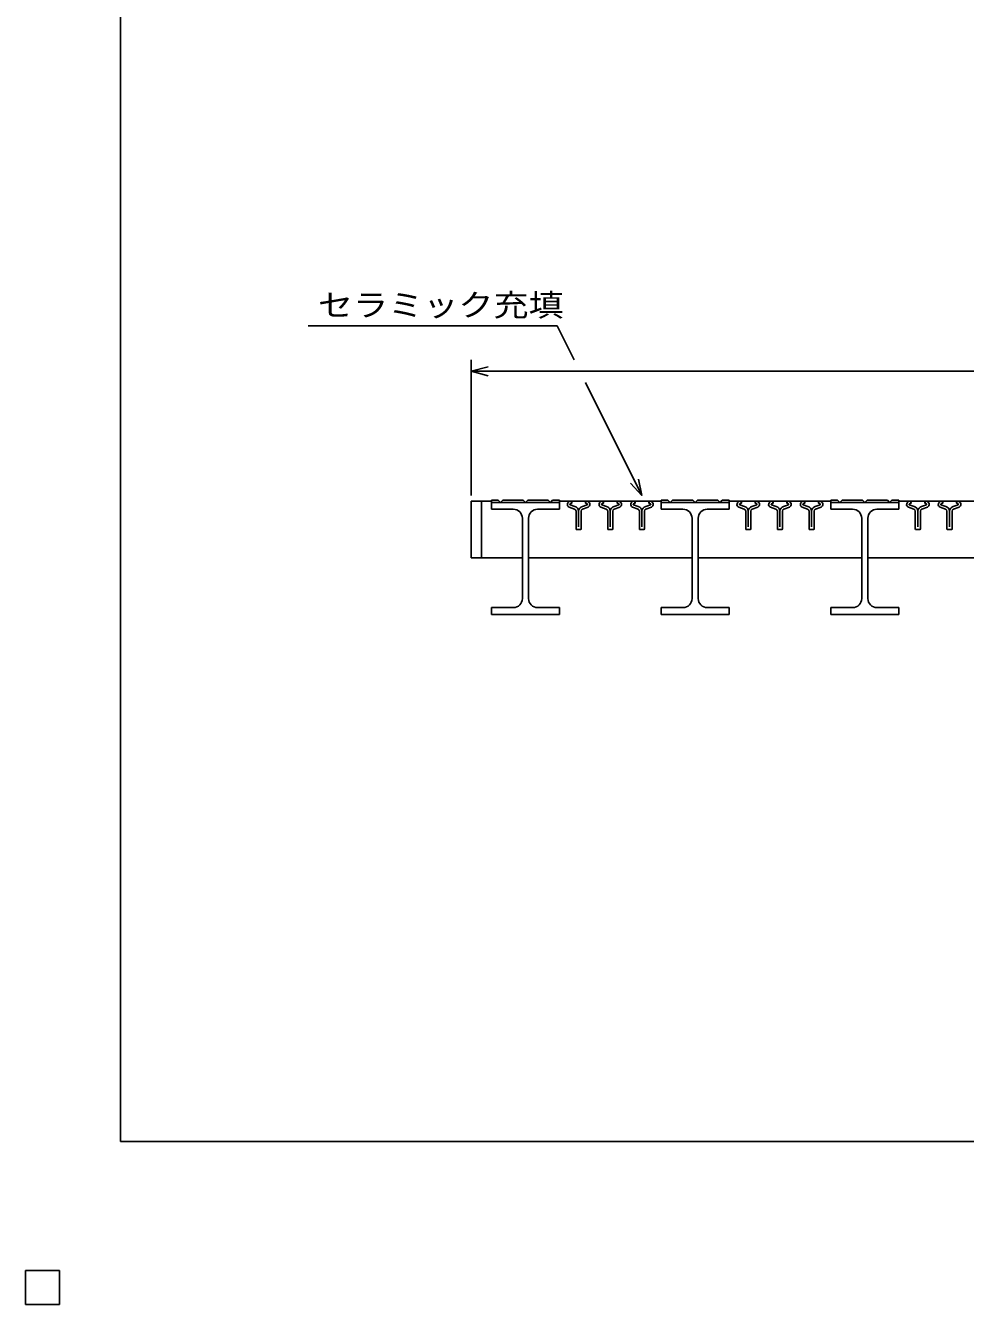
# Model space of a CAD drawing. Units: millimetres at full size, sheet at 1:10; details may follow other scales. Extents: x -1820 to 1724, y -1285 to 1059.
# Drawn here: x -1820 to -989, y -1285 to -154 of the extents above; entities that cross this region are included whole.
import ezdxf
from ezdxf.enums import TextEntityAlignment as Align

# ---------------------------------------------------------------- set-up
doc = ezdxf.new("R2010")
doc.units = ezdxf.units.MM
doc.header["$LTSCALE"] = 10
for name, color, linetype, lineweight in [('0_2', 150, 'Continuous', 25), ('16', 3, 'Continuous', 25), ('22', 4, 'Continuous', 25), ('32', 4, 'Continuous', 25)]:
    doc.layers.add(name, color=color, linetype=linetype, lineweight=lineweight)
doc.styles.add('ベクトル', font='')
doc.styles.get('ベクトル').set_extended_font_data('ベクトル')

msp = doc.modelspace()

# ---------------------------------------------------------------- linework, layer by layer
at = {"layer": '0_2'}
for p, q in [((-1736, -1141), (-1736, 1059)), ((1724, -1141), (-1736, -1141))]:
    msp.add_line(p, q, dxfattribs=at)
at = {"layer": '16'}
for p, q in [((-1426, -575), (-1426, -625)), ((-1417, -575), (-1426, -575)), ((-1417, -625), (-1417, -575)), ((-1417, -575), (-1408, -575)), ((-1408, -576), (-1408, -574)), ((-1408, -574), (-1402, -574)), ((-1408, -576), (-1408, -582)), ((-1348, -576), (-1408, -576)), ((-1402, -574), (-1400, -576)), ((-1400, -576), (-1398, -574)), ((-1398, -574), (-1380, -574)), ((-1380, -574), (-1378, -576)), ((-1378, -576), (-1376, -574)), ((-1376, -574), (-1358, -574)), ((-1358, -574), (-1356, -576)), ((-1356, -576), (-1354, -574)), ((-1354, -574), (-1348, -574)), ((-1348, -574), (-1348, -576)), ((-1348, -575), (-1258, -575)), ((-1348, -582), (-1348, -576)), ((-1337.02, -576.61), (-1337.02, -576.38)), ((-1325, -576.38), (-1325, -576.61)), ((-1309.02, -576.61), (-1309.02, -576.38)), ((-1297, -576.38), (-1297, -576.61)), ((-1281.02, -576.61), (-1281.02, -576.38)), ((-1269, -576.38), (-1269, -576.61)), ((-1258, -576), (-1258, -574)), ((-1258, -574), (-1252, -574)), ((-1258, -576), (-1258, -582)), ((-1198, -576), (-1258, -576)), ((-1252, -574), (-1250, -576)), ((-1250, -576), (-1248, -574)), ((-1248, -574), (-1230, -574)), ((-1230, -574), (-1228, -576)), ((-1228, -576), (-1226, -574)), ((-1226, -574), (-1208, -574)), ((-1208, -574), (-1206, -576)), ((-1206, -576), (-1204, -574)), ((-1204, -574), (-1198, -574)), ((-1198, -574), (-1198, -576)), ((-1198, -575), (-1108, -575)), ((-1198, -582), (-1198, -576)), ((-1187.02, -576.61), (-1187.02, -576.38)), ((-1175, -576.38), (-1175, -576.61)), ((-1159.02, -576.61), (-1159.02, -576.38)), ((-1147, -576.38), (-1147, -576.61)), ((-1131.02, -576.61), (-1131.02, -576.38)), ((-1119, -576.38), (-1119, -576.61)), ((-1108, -576), (-1108, -574)), ((-1108, -574), (-1102, -574)), ((-1108, -576), (-1108, -582)), ((-1048, -576), (-1108, -576)), ((-1102, -574), (-1100, -576)), ((-1100, -576), (-1098, -574)), ((-1098, -574), (-1080, -574)), ((-1080, -574), (-1078, -576)), ((-1078, -576), (-1076, -574)), ((-1076, -574), (-1058, -574)), ((-1058, -574), (-1056, -576)), ((-1056, -576), (-1054, -574)), ((-1054, -574), (-1048, -574)), ((-1048, -574), (-1048, -576)), ((-1048, -575), (-958, -575)), ((-1048, -582), (-1048, -576)), ((-1037.02, -576.61), (-1037.02, -576.38)), ((-1025, -576.38), (-1025, -576.61)), ((-1009.02, -576.61), (-1009.02, -576.38)), ((-997, -576.38), (-997, -576.61)), ((-1408, -582), (-1388.75, -582)), ((-1367.25, -582), (-1348, -582)), ((-1339.38, -580.18), (-1334.51, -581.89)), ((-1334.3, -579.53), (-1338.62, -578.01)), ((-1338.46, -577.31), (-1337.02, -576.61)), ((-1333.31, -583.59), (-1333.31, -599.31)), ((-1331, -597.71), (-1331, -583.64)), ((-1328.71, -599.31), (-1328.71, -583.59)), ((-1323.4, -578.01), (-1327.72, -579.53)), ((-1327.51, -581.89), (-1322.64, -580.18)), ((-1325, -576.61), (-1323.56, -577.31)), ((-1311.38, -580.18), (-1306.51, -581.89)), ((-1306.3, -579.53), (-1310.62, -578.01)), ((-1310.46, -577.31), (-1309.02, -576.61)), ((-1305.31, -583.59), (-1305.31, -599.31)), ((-1303, -597.71), (-1303, -583.64)), ((-1300.71, -599.31), (-1300.71, -583.59)), ((-1295.4, -578.01), (-1299.72, -579.53)), ((-1299.51, -581.89), (-1294.64, -580.18)), ((-1297, -576.61), (-1295.56, -577.31)), ((-1283.38, -580.18), (-1278.51, -581.89)), ((-1278.3, -579.53), (-1282.62, -578.01)), ((-1282.46, -577.31), (-1281.02, -576.61)), ((-1277.31, -583.59), (-1277.31, -599.31)), ((-1275, -597.71), (-1275, -583.64)), ((-1272.71, -599.31), (-1272.71, -583.59)), ((-1267.4, -578.01), (-1271.72, -579.53)), ((-1271.51, -581.89), (-1266.64, -580.18)), ((-1269, -576.61), (-1267.56, -577.31)), ((-1258, -582), (-1238.75, -582)), ((-1217.25, -582), (-1198, -582)), ((-1189.38, -580.18), (-1184.51, -581.89)), ((-1184.3, -579.53), (-1188.62, -578.01)), ((-1188.46, -577.31), (-1187.02, -576.61)), ((-1183.31, -583.59), (-1183.31, -599.31)), ((-1181, -597.71), (-1181, -583.64)), ((-1178.71, -599.31), (-1178.71, -583.59)), ((-1173.4, -578.01), (-1177.72, -579.53)), ((-1177.51, -581.89), (-1172.64, -580.18)), ((-1175, -576.61), (-1173.56, -577.31)), ((-1161.38, -580.18), (-1156.51, -581.89)), ((-1156.3, -579.53), (-1160.62, -578.01)), ((-1160.46, -577.31), (-1159.02, -576.61)), ((-1155.31, -583.59), (-1155.31, -599.31)), ((-1153, -597.71), (-1153, -583.64)), ((-1150.71, -599.31), (-1150.71, -583.59)), ((-1145.4, -578.01), (-1149.72, -579.53)), ((-1149.51, -581.89), (-1144.64, -580.18)), ((-1147, -576.61), (-1145.56, -577.31)), ((-1133.38, -580.18), (-1128.51, -581.89)), ((-1128.3, -579.53), (-1132.62, -578.01)), ((-1132.46, -577.31), (-1131.02, -576.61)), ((-1127.31, -583.59), (-1127.31, -599.31)), ((-1125, -597.71), (-1125, -583.64)), ((-1122.71, -599.31), (-1122.71, -583.59)), ((-1117.4, -578.01), (-1121.72, -579.53)), ((-1121.51, -581.89), (-1116.64, -580.18)), ((-1119, -576.61), (-1117.56, -577.31)), ((-1108, -582), (-1088.75, -582)), ((-1067.25, -582), (-1048, -582)), ((-1039.38, -580.18), (-1034.51, -581.89)), ((-1034.3, -579.53), (-1038.62, -578.01)), ((-1038.46, -577.31), (-1037.02, -576.61)), ((-1033.31, -583.59), (-1033.31, -599.31)), ((-1031, -597.71), (-1031, -583.64)), ((-1028.71, -599.31), (-1028.71, -583.59)), ((-1023.4, -578.01), (-1027.72, -579.53)), ((-1027.51, -581.89), (-1022.64, -580.18)), ((-1025, -576.61), (-1023.56, -577.31)), ((-1011.38, -580.18), (-1006.51, -581.89)), ((-1006.3, -579.53), (-1010.62, -578.01)), ((-1010.46, -577.31), (-1009.02, -576.61)), ((-1005.31, -583.59), (-1005.31, -599.31)), ((-1003, -597.71), (-1003, -583.64)), ((-1000.71, -599.31), (-1000.71, -583.59)), ((-995.4, -578.01), (-999.72, -579.53)), ((-999.51, -581.89), (-994.64, -580.18)), ((-997, -576.61), (-995.56, -577.31)), ((-1380.75, -590), (-1380.75, -661)), ((-1375.25, -661), (-1375.25, -590)), ((-1230.75, -590), (-1230.75, -661)), ((-1225.25, -661), (-1225.25, -590)), ((-1080.75, -590), (-1080.75, -661)), ((-1075.25, -661), (-1075.25, -590)), ((-1332.61, -600.01), (-1329.41, -600.01)), ((-1304.61, -600.01), (-1301.41, -600.01)), ((-1276.61, -600.01), (-1273.41, -600.01)), ((-1182.61, -600.01), (-1179.41, -600.01)), ((-1154.61, -600.01), (-1151.41, -600.01)), ((-1126.61, -600.01), (-1123.41, -600.01)), ((-1032.61, -600.01), (-1029.41, -600.01)), ((-1004.61, -600.01), (-1001.41, -600.01)), ((-1426, -625), (-1417, -625)), ((-1417, -625), (-1380.75, -625)), ((-1375.25, -625), (-1230.75, -625)), ((-1225.25, -625), (-1080.75, -625)), ((-1075.25, -625), (-930.75, -625)), ((-1388.75, -669), (-1408, -669)), ((-1408, -669), (-1408, -675)), ((-1408, -675), (-1348, -675)), ((-1348, -669), (-1367.25, -669)), ((-1348, -675), (-1348, -669)), ((-1238.75, -669), (-1258, -669)), ((-1258, -669), (-1258, -675)), ((-1258, -675), (-1198, -675)), ((-1198, -669), (-1217.25, -669)), ((-1198, -675), (-1198, -669)), ((-1088.75, -669), (-1108, -669)), ((-1108, -669), (-1108, -675)), ((-1108, -675), (-1048, -675)), ((-1048, -669), (-1067.25, -669)), ((-1048, -675), (-1048, -669)), ((-1820, -1255), (-1790, -1255)), ((-1820, -1285), (-1820, -1255)), ((-1820, -1255), (-1790, -1255)), ((-1820, -1285), (-1820, -1255)), ((-1820, -1255), (-1790, -1255)), ((-1820, -1285), (-1820, -1255)), ((-1820, -1255), (-1790, -1255)), ((-1820, -1285), (-1820, -1255)), ((-1820, -1255), (-1790, -1255)), ((-1820, -1285), (-1820, -1255)), ((-1790, -1285), (-1790, -1255)), ((-1790, -1285), (-1790, -1255)), ((-1790, -1285), (-1790, -1255)), ((-1790, -1285), (-1790, -1255)), ((-1790, -1285), (-1790, -1255)), ((-1820, -1285), (-1790, -1285)), ((-1820, -1285), (-1790, -1285)), ((-1820, -1285), (-1790, -1285)), ((-1820, -1285), (-1790, -1285)), ((-1820, -1285), (-1790, -1285))]:
    msp.add_line(p, q, dxfattribs=at)
for centre, radius, start, end in [((-1338.31, -577.7), 2.7, 90.98, 246.68), ((-1338.47, -576.45), 1.45, 2.5, 85.55), ((-1323.55, -576.45), 1.45, 94.45, 177.5), ((-1323.71, -577.7), 2.7, 293.32, 89.02002), ((-1310.31, -577.7), 2.7, 90.98, 246.68), ((-1310.47, -576.45), 1.45, 2.5, 85.55), ((-1295.55, -576.45), 1.45, 94.45, 177.5), ((-1295.71, -577.7), 2.7, 293.32, 89.02002), ((-1282.31, -577.7), 2.7, 90.98, 246.68), ((-1282.47, -576.45), 1.45, 2.5, 85.55), ((-1267.55, -576.45), 1.45, 94.45, 177.5), ((-1267.71, -577.7), 2.7, 293.32, 89.02002), ((-1188.31, -577.7), 2.7, 90.98, 246.68), ((-1188.47, -576.45), 1.45, 2.5, 85.55), ((-1173.55, -576.45), 1.45, 94.45, 177.5), ((-1173.71, -577.7), 2.7, 293.32, 89.02002), ((-1160.31, -577.7), 2.7, 90.98, 246.68), ((-1160.47, -576.45), 1.45, 2.5, 85.55), ((-1145.55, -576.45), 1.45, 94.45, 177.5), ((-1145.71, -577.7), 2.7, 293.32, 89.02002), ((-1132.31, -577.7), 2.7, 90.98, 246.68), ((-1132.47, -576.45), 1.45, 2.5, 85.55), ((-1117.55, -576.45), 1.45, 94.45, 177.5), ((-1117.71, -577.7), 2.7, 293.32, 89.02002), ((-1038.31, -577.7), 2.7, 90.98, 246.68), ((-1038.47, -576.45), 1.45, 2.5, 85.55), ((-1023.55, -576.45), 1.45, 94.45, 177.5), ((-1023.71, -577.7), 2.7, 293.32, 89.02002), ((-1010.31, -577.7), 2.7, 90.98, 246.68), ((-1010.47, -576.45), 1.45, 2.5, 85.55), ((-995.55, -576.45), 1.45, 94.45, 177.5), ((-995.71, -577.7), 2.7, 293.32, 89.02002), ((-1388.75, -590), 8, 0, 90), ((-1367.25, -590), 8, 90, 180), ((-1338.29, -577.72), 0.44, 111.91, 222.33), ((-1335.11, -583.59), 1.8, 0, 70.58), ((-1335.59, -583.94), 4.6, 3.78, 73.7), ((-1326.43, -583.94), 4.6, 106.3, 176.22), ((-1326.91, -583.59), 1.8, 109.42, 180), ((-1323.73, -577.72), 0.44, 317.67, 68.08999), ((-1310.29, -577.72), 0.44, 111.91, 222.33), ((-1307.11, -583.59), 1.8, 0, 70.58), ((-1307.59, -583.94), 4.6, 3.78, 73.7), ((-1298.43, -583.94), 4.6, 106.3, 176.22), ((-1298.91, -583.59), 1.8, 109.42, 180), ((-1295.73, -577.72), 0.44, 317.67, 68.08999), ((-1282.29, -577.72), 0.44, 111.91, 222.33), ((-1279.11, -583.59), 1.8, 0, 70.58), ((-1279.59, -583.94), 4.6, 3.78, 73.7), ((-1270.43, -583.94), 4.6, 106.3, 176.22), ((-1270.91, -583.59), 1.8, 109.42, 180), ((-1267.73, -577.72), 0.44, 317.67, 68.08999), ((-1238.75, -590), 8, 0, 90), ((-1217.25, -590), 8, 90, 180), ((-1188.29, -577.72), 0.44, 111.91, 222.33), ((-1185.11, -583.59), 1.8, 0, 70.58), ((-1185.59, -583.94), 4.6, 3.78, 73.7), ((-1176.43, -583.94), 4.6, 106.3, 176.22), ((-1176.91, -583.59), 1.8, 109.42, 180), ((-1173.73, -577.72), 0.44, 317.67, 68.08999), ((-1160.29, -577.72), 0.44, 111.91, 222.33), ((-1157.11, -583.59), 1.8, 0, 70.58), ((-1157.59, -583.94), 4.6, 3.78, 73.7), ((-1148.43, -583.94), 4.6, 106.3, 176.22), ((-1148.91, -583.59), 1.8, 109.42, 180), ((-1145.73, -577.72), 0.44, 317.67, 68.08999), ((-1132.29, -577.72), 0.44, 111.91, 222.33), ((-1129.11, -583.59), 1.8, 0, 70.58), ((-1129.59, -583.94), 4.6, 3.78, 73.7), ((-1120.43, -583.94), 4.6, 106.3, 176.22), ((-1120.91, -583.59), 1.8, 109.42, 180), ((-1117.73, -577.72), 0.44, 317.67, 68.08999), ((-1088.75, -590), 8, 0, 90), ((-1067.25, -590), 8, 90, 180), ((-1038.29, -577.72), 0.44, 111.91, 222.33), ((-1035.11, -583.59), 1.8, 0, 70.58), ((-1035.59, -583.94), 4.6, 3.78, 73.7), ((-1026.43, -583.94), 4.6, 106.3, 176.22), ((-1026.91, -583.59), 1.8, 109.42, 180), ((-1023.73, -577.72), 0.44, 317.67, 68.08999), ((-1010.29, -577.72), 0.44, 111.91, 222.33), ((-1007.11, -583.59), 1.8, 0, 70.58), ((-1007.59, -583.94), 4.6, 3.78, 73.7), ((-998.43, -583.94), 4.6, 106.3, 176.22), ((-998.91, -583.59), 1.8, 109.42, 180), ((-995.73, -577.72), 0.44, 317.67, 68.08999), ((-1332.61, -599.31), 0.7, 180, 270), ((-1329.41, -599.31), 0.7, 270, 0), ((-1304.61, -599.31), 0.7, 180, 270), ((-1301.41, -599.31), 0.7, 270, 0), ((-1276.61, -599.31), 0.7, 180, 270), ((-1273.41, -599.31), 0.7, 270, 0), ((-1182.61, -599.31), 0.7, 180, 270), ((-1179.41, -599.31), 0.7, 270, 0), ((-1154.61, -599.31), 0.7, 180, 270), ((-1151.41, -599.31), 0.7, 270, 0), ((-1126.61, -599.31), 0.7, 180, 270), ((-1123.41, -599.31), 0.7, 270, 0), ((-1032.61, -599.31), 0.7, 180, 270), ((-1029.41, -599.31), 0.7, 270, 0), ((-1004.61, -599.31), 0.7, 180, 270), ((-1001.41, -599.31), 0.7, 270, 0), ((-1388.75, -661), 8, 270, 0), ((-1367.25, -661), 8, 180, 270), ((-1238.75, -661), 8, 270, 0), ((-1217.25, -661), 8, 180, 270), ((-1088.75, -661), 8, 270, 0), ((-1067.25, -661), 8, 180, 270)]:
    msp.add_arc(centre, radius, start, end, dxfattribs=at)
at = {"layer": '22'}
for p, q in [((-1350, -420), (-1570, -420)), ((-1335, -450), (-1350, -420)), ((-1426, -570), (-1426, -450)), ((-1426, -460), (-1411, -456)), ((-1411, -464), (-1426, -460)), ((-1426, -460), (-430, -460)), ((-1275, -570), (-1325, -470)), ((-1275, -570), (-1285, -559)), ((-1275, -570), (-1278, -555.4))]:
    msp.add_line(p, q, dxfattribs=at)
at = {"layer": '22', "color": 2}
for p, q in [((-1790, -1255), (-1820, -1255)), ((-1820, -1255), (-1820, -1285)), ((-1790, -1255), (-1820, -1255)), ((-1820, -1255), (-1820, -1285)), ((-1790, -1255), (-1820, -1255)), ((-1820, -1255), (-1820, -1285)), ((-1790, -1285), (-1790, -1255)), ((-1790, -1285), (-1790, -1255)), ((-1790, -1285), (-1790, -1255)), ((-1820, -1285), (-1790, -1285)), ((-1820, -1285), (-1790, -1285)), ((-1820, -1285), (-1790, -1285))]:
    msp.add_line(p, q, dxfattribs=at)
at = {"layer": '32'}
for p, q in [((-1790, -1255), (-1820, -1255)), ((-1820, -1255), (-1820, -1285)), ((-1790, -1255), (-1820, -1255)), ((-1820, -1255), (-1820, -1285)), ((-1790, -1255), (-1820, -1255)), ((-1820, -1255), (-1820, -1285)), ((-1790, -1255), (-1820, -1255)), ((-1820, -1255), (-1820, -1285)), ((-1790, -1255), (-1820, -1255)), ((-1820, -1255), (-1820, -1285)), ((-1790, -1285), (-1790, -1255)), ((-1790, -1285), (-1790, -1255)), ((-1790, -1285), (-1790, -1255)), ((-1790, -1285), (-1790, -1255)), ((-1790, -1285), (-1790, -1255)), ((-1820, -1285), (-1790, -1285)), ((-1820, -1285), (-1790, -1285)), ((-1820, -1285), (-1790, -1285)), ((-1820, -1285), (-1790, -1285)), ((-1820, -1285), (-1790, -1285))]:
    msp.add_line(p, q, dxfattribs=at)

# ---------------------------------------------------------------- texts
at = {"layer": '22', "color": 2, "style": 'ベクトル', "width": 1.15}
msp.add_text('セラミック充填', height=19.79, dxfattribs=at).set_placement((-1561.5, -401.5), align=Align.MIDDLE_LEFT)

doc.saveas('drawing.dxf')
